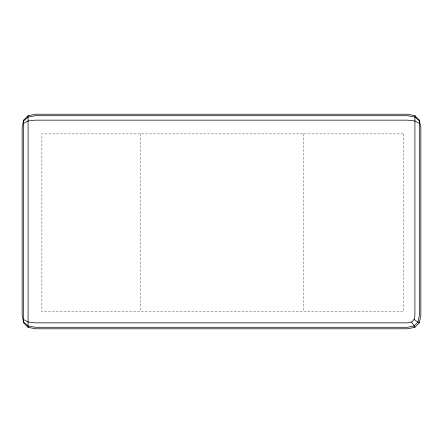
<?xml version="1.0" encoding="UTF-8"?>
<svg xmlns="http://www.w3.org/2000/svg" width="443" height="443" viewBox="0 0 443 443"><rect width="100%" height="100%" fill="white"/><g stroke="black" fill="none" stroke-linecap="round" stroke-linejoin="round"><path stroke-width="0.33" stroke-dasharray="2.21 1.66" d="M303.322 133.886L303.322 311.761M140.215 133.886L140.215 311.761M403.185 133.886L41.891 133.886L41.891 311.761L403.185 311.761L403.185 133.886"/><path stroke-width="0.66" d="M23.634 120.153L22.15 127.573L22.15 315.427L23.634 322.847L28.086 327.299L35.506 328.784L407.494 328.784L414.914 327.299L419.366 322.847L420.85 315.427L420.85 127.573L419.366 120.153L414.914 115.701L407.494 114.216L35.506 114.216L28.086 115.701L23.634 120.153L23.634 322.847M23.634 319.547L28.086 322.022L35.506 322.847L407.494 322.847L411.613 322.022L414.089 319.547L414.914 315.427L414.914 115.701M23.634 120.978L28.086 117.024L35.506 115.701L407.494 115.701L414.914 117.024L419.366 120.978M23.634 123.453L28.086 120.978L35.506 120.153L407.494 120.153L414.914 120.978L419.366 123.453M414.089 319.547L419.366 322.847M23.634 322.022L28.086 325.976L35.506 327.299L407.494 327.299L414.089 325.976L418.048 322.022L419.366 315.427L419.366 120.153M411.613 322.022L414.914 327.299M28.086 115.701L28.086 327.299"/></g></svg>
